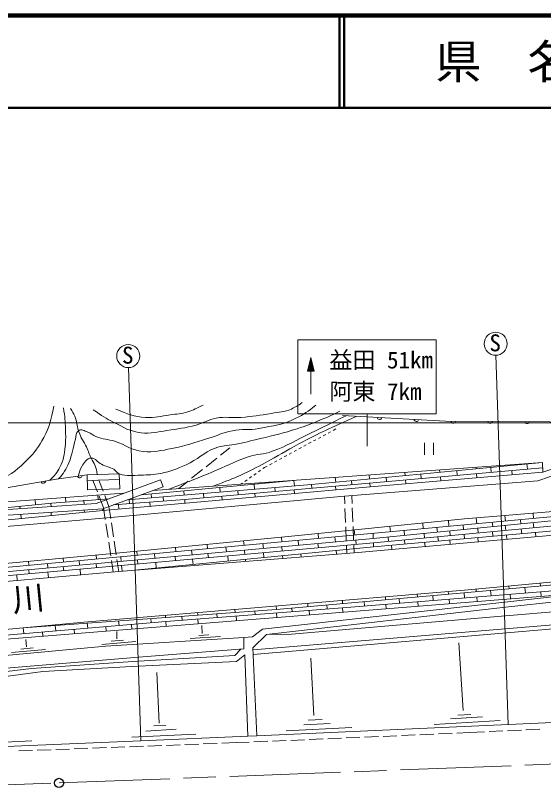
# Model space of a CAD drawing. Units: millimetres, scale not verified. Extents: x 40000 to 680000, y 20000 to 380000.
# Drawn here: x 262650 to 319862, y 296400 to 380000 of the extents above; entities that cross this region are included whole.
import ezdxf
from ezdxf.enums import TextEntityAlignment as Align

# ---------------------------------------------------------------- set-up
doc = ezdxf.new("R2010")
doc.units = ezdxf.units.MM
doc.header["$LTSCALE"] = 1000
doc.linetypes.add('CHAIN', pattern=[18.5, 12, -1.5, 3.5, -1.5])
for name, color, linetype, lineweight in [('M-BGD', 7, 'Continuous', 13), ('M-BMK', 2, 'CHAIN', 13), ('M-BMK-SRVR', 3, 'Continuous', 25), ('M-STR-HTXT', 7, 'Continuous', 13), ('M-STR-STRC', 7, 'Continuous', 13), ('M-TTL', 2, 'Continuous', 140), ('M-TTL-LINE', 7, 'Continuous', 50)]:
    doc.layers.add(name, color=color, linetype=linetype, lineweight=lineweight)
doc.layers.add('M-TTL-TXT', color=7, linetype='Continuous')
doc.styles.add('ＭＳ ゴシック', font='')
doc.styles.get('ＭＳ ゴシック').set_extended_font_data('MS Gothic')

msp = doc.modelspace()

# ---------------------------------------------------------------- linework, layer by layer
at = {"layer": 'M-BGD'}
for p, q in [((314679, 343208), (316022, 303218)), ((276248, 301443), (274900, 341871)), ((295997, 334495), (296261, 334637)), ((296525, 334780), (296789, 334923)), ((297053, 335065), (297348, 335224)), ((319770, 330541), (331973, 334688)), ((294413, 333640), (294677, 333782)), ((294941, 333925), (295205, 334067)), ((295469, 334210), (295733, 334352)), ((306979, 333708), (306979, 332408)), ((307954, 332408), (307954, 333708)), ((332192, 333951), (319232, 329624)), ((284859, 332391), (285861, 333195)), ((292829, 332784), (293093, 332927)), ((293357, 333069), (293621, 333212)), ((293885, 333354), (294149, 333497)), ((283300, 331139), (284469, 332078)), ((291246, 331929), (291510, 332071)), ((291774, 332214), (292038, 332357)), ((292302, 332499), (292565, 332642)), ((319755, 331598), (277544, 328567)), ((289459, 330935), (289631, 331057)), ((289631, 331057), (289926, 331216)), ((290190, 331359), (290454, 331501)), ((290718, 331644), (290982, 331786)), ((294732, 329230), (319755, 331598)), ((312555, 330917), (312540, 331080)), ((314192, 330532), (314144, 331067)), ((318114, 330879), (318065, 331438)), ((319770, 330541), (319755, 331598)), ((270409, 330253), (273893, 330361)), ((270459, 328633), (270409, 330253)), ((273943, 328741), (273893, 330361)), ((319763, 331024), (280994, 327595)), ((281740, 329886), (282910, 330826)), ((288479, 330241), (288724, 330415)), ((288969, 330588), (289214, 330761)), ((301019, 329825), (300979, 330250)), ((301092, 328951), (319770, 330541)), ((304865, 330189), (304833, 330527)), ((306593, 329859), (306549, 330348)), ((308615, 330544), (308591, 330797)), ((310517, 330207), (310472, 330720)), ((312618, 329932), (312579, 330389)), ((316460, 330259), (316420, 330729)), ((270428, 329645), (273912, 329753)), ((271532, 328402), (271052, 329664)), ((271412, 327154), (278347, 329718)), ((272141, 328489), (271686, 329684)), ((276293, 328111), (292813, 329664)), ((278347, 329718), (278667, 328978)), ((280349, 328769), (281351, 329573)), ((287500, 329548), (287745, 329721)), ((287990, 329895), (288235, 330068)), ((292813, 329664), (292870, 329073)), ((297344, 329477), (297296, 329986)), ((319232, 329624), (298286, 327966)), ((299040, 329638), (299082, 329195)), ((302802, 329994), (302846, 329528)), ((304891, 329709), (304929, 329277)), ((308727, 329601), (308689, 330045)), ((270459, 328633), (273943, 328741)), ((278667, 328978), (272108, 326583)), ((272115, 326389), (301092, 328951)), ((274739, 327543), (294732, 329230)), ((284839, 328395), (284796, 328910)), ((286724, 328554), (286762, 328105)), ((287083, 329252), (287255, 329375)), ((288559, 328709), (288513, 329260)), ((290746, 328894), (290782, 328461)), ((292854, 328644), (292891, 328226)), ((294732, 329230), (294743, 328811)), ((297325, 329040), (297362, 328621)), ((301055, 329370), (301092, 328951)), ((246571, 326190), (274366, 328278)), ((268060, 327804), (268097, 327301)), ((271569, 328068), (271606, 327575)), ((272190, 326672), (271710, 327935)), ((272774, 326826), (272319, 328021)), ((298286, 327966), (272977, 325645)), ((277383, 327766), (277346, 328210)), ((278686, 327416), (278651, 327873)), ((280930, 328066), (280890, 328543)), ((283050, 327777), (283014, 328241)), ((285006, 327950), (285043, 327532)), ((288587, 328267), (288624, 327849)), ((298286, 327966), (298322, 327110)), ((299088, 328029), (299123, 327173)), ((254068, 325963), (266595, 327184)), ((271412, 327154), (254068, 325963)), ((264783, 327558), (264824, 327012)), ((266489, 327174), (266524, 326819)), ((266595, 327184), (272802, 327668)), ((270062, 327522), (270107, 327065)), ((280994, 327595), (273234, 326994)), ((273804, 327038), (273842, 326542)), ((274996, 327130), (274963, 327562)), ((277222, 327303), (277257, 326844)), ((280994, 327595), (281013, 327176)), ((237464, 317994), (324566, 326071)), ((258282, 325041), (272115, 326389)), ((272108, 326583), (258847, 325711)), ((263126, 326846), (263151, 326587)), ((266512, 326215), (266537, 325845)), ((270102, 326451), (270118, 326195)), ((272115, 326389), (272108, 326583)), ((272378, 325438), (272190, 326672)), ((272970, 325541), (272774, 326826)), ((298342, 326610), (298405, 325112)), ((299144, 326674), (299206, 325175)), ((311295, 325487), (324537, 326577)), ((318785, 325535), (318732, 326099)), ((223011, 321363), (272977, 325645)), ((263248, 326000), (263279, 325528)), ((291466, 323513), (311295, 325487)), ((301408, 323357), (324588, 325685)), ((309613, 324684), (309555, 325313)), ((312628, 324964), (312570, 325592)), ((315736, 325252), (315680, 325848)), ((317359, 325403), (317400, 324963)), ((272680, 323460), (272454, 324943)), ((273271, 323564), (273045, 325047)), ((298425, 324612), (298487, 323113)), ((299227, 324675), (299289, 323177)), ((301439, 322890), (324623, 325068)), ((324655, 324514), (301439, 322478)), ((303273, 324097), (303219, 324682)), ((306830, 324426), (306774, 325037)), ((308315, 324564), (308362, 324056)), ((311148, 324827), (311193, 324340)), ((312733, 324495), (312788, 323956)), ((314308, 325120), (314351, 324657)), ((315719, 324795), (315775, 324237)), ((317444, 324394), (317491, 323885)), ((318749, 325099), (318806, 324522)), ((295495, 323375), (295445, 323909)), ((297256, 323539), (297308, 322987)), ((324218, 324024), (299345, 321821)), ((299410, 323738), (299358, 324298)), ((301388, 323922), (301408, 323357)), ((304753, 324234), (304802, 323698)), ((306959, 323386), (306912, 323910)), ((308423, 323546), (308466, 323094)), ((309693, 324189), (309745, 323670)), ((311257, 323812), (311301, 323343)), ((314322, 324100), (314368, 323612)), ((315855, 323742), (315895, 323287)), ((318979, 324016), (319019, 323564)), ((237373, 317134), (301439, 322890)), ((301408, 323357), (237491, 317586)), ((272981, 321483), (272755, 322966)), ((272843, 321718), (291466, 323513)), ((273572, 321587), (273346, 323069)), ((283468, 322260), (283424, 322738)), ((287412, 322626), (287366, 323118)), ((289456, 322815), (289505, 322283)), ((291513, 323006), (291466, 323513)), ((293264, 323168), (293315, 322627)), ((295422, 322817), (295464, 322353)), ((299555, 322721), (299514, 323186)), ((301439, 322478), (301439, 322890)), ((303062, 323036), (303019, 323519)), ((304802, 323206), (304842, 322776)), ((306978, 322964), (307018, 322501)), ((309708, 323203), (309748, 322743)), ((312754, 323470), (312794, 323012)), ((301439, 322478), (275565, 319943)), ((275839, 321552), (275803, 322003)), ((280040, 321942), (279997, 322408)), ((281779, 321585), (281732, 322099)), ((285499, 321921), (285452, 322444)), ((287514, 321639), (287472, 322099)), ((291515, 322464), (291557, 322002)), ((297397, 322082), (297438, 321671)), ((298508, 322614), (298543, 321758)), ((299309, 322677), (299345, 321821)), ((303381, 322648), (303422, 322182)), ((236124, 318324), (272843, 321718)), ((267854, 320812), (267814, 321253)), ((271446, 321145), (271405, 321585)), ((273843, 319807), (273647, 321092)), ((299345, 321821), (273843, 319807)), ((274101, 320892), (274056, 321387)), ((275887, 321053), (275923, 320598)), ((277767, 321223), (277722, 321727)), ((279997, 320964), (279956, 321420)), ((281838, 321129), (281889, 320563)), ((283549, 321283), (283508, 321741)), ((285658, 321472), (285706, 320937)), ((287563, 321119), (287585, 320893)), ((289528, 321820), (289573, 321316)), ((291577, 321512), (291607, 321210)), ((293561, 321706), (293594, 321367)), ((264108, 320465), (264067, 320907)), ((266160, 320175), (266117, 320651)), ((267877, 319875), (267836, 320326)), ((269598, 320485), (269554, 320970)), ((271445, 320195), (271404, 320648)), ((273244, 319754), (273056, 320989)), ((274154, 320439), (274198, 319835)), ((277858, 320771), (277912, 320173)), ((273843, 319807), (236184, 316470)), ((262784, 319417), (262837, 318832)), ((264126, 319538), (264086, 319987)), ((266167, 319721), (266220, 319132)), ((269647, 320034), (269701, 319440)), ((325738, 318782), (290916, 315681)), ((325632, 319100), (311305, 317761)), ((319523, 318229), (319496, 318527)), ((311305, 317761), (270073, 314305)), ((298089, 315862), (325605, 318096)), ((312572, 317610), (312549, 317877)), ((314116, 317747), (314168, 317167)), ((316137, 317927), (316112, 318210)), ((317838, 318079), (317892, 317470)), ((282860, 314178), (325385, 317543)), ((302751, 316735), (302723, 317041)), ((304270, 316364), (304230, 316867)), ((306212, 317043), (306186, 317332)), ((307899, 316659), (307856, 317190)), ((309549, 317340), (309525, 317611)), ((311305, 316935), (311260, 317493)), ((312642, 317044), (312683, 316538)), ((315675, 316481), (325385, 317543)), ((325615, 317024), (315744, 315935)), ((316230, 317335), (316272, 316822)), ((319563, 317605), (319605, 317086)), ((289399, 313534), (315675, 316481)), ((290916, 315681), (290902, 316051)), ((294341, 315986), (294309, 316336)), ((296425, 315734), (296391, 316168)), ((298096, 316320), (298067, 316651)), ((300470, 316056), (300432, 316528)), ((302770, 316242), (302810, 315757)), ((306247, 316524), (306287, 316032)), ((309633, 316799), (309674, 316300)), ((290916, 315681), (263501, 313688)), ((278958, 314390), (298089, 315862)), ((282399, 315062), (282379, 315337)), ((284503, 314817), (284469, 315212)), ((286437, 315355), (286413, 315675)), ((288592, 315512), (288619, 315134)), ((289858, 312961), (315744, 315935)), ((290946, 315313), (290984, 314821)), ((292606, 315831), (292634, 315443)), ((294474, 315584), (294512, 315100)), ((298089, 315862), (298114, 315385)), ((315744, 314983), (325898, 315833)), ((260036, 312773), (278958, 314390)), ((273869, 313955), (273828, 314439)), ((277369, 314254), (277331, 314693)), ((278914, 314809), (278897, 315045)), ((278958, 314390), (278986, 313864)), ((280699, 314524), (280664, 314936)), ((282394, 314655), (282433, 314143)), ((286554, 314975), (286593, 314473)), ((326476, 314468), (288391, 311314)), ((315744, 314983), (292541, 313013)), ((270073, 314305), (201144, 307834)), ((282860, 314178), (254498, 311876)), ((263501, 313688), (263573, 313075)), ((267016, 313369), (266967, 313940)), ((269022, 313541), (269063, 313058)), ((270476, 313665), (270431, 314192)), ((272425, 313832), (272468, 313335)), ((275233, 314072), (275276, 313563)), ((282887, 313070), (282852, 313930)), ((288341, 312704), (289399, 313534)), ((288413, 310795), (326559, 314062)), ((265584, 313247), (265624, 312779)), ((273627, 312493), (273618, 313306)), ((281584, 312548), (284872, 312760)), ((282515, 312858), (283596, 312920)), ((287375, 312662), (288341, 312704)), ((288382, 311518), (289858, 312961)), ((292541, 313013), (289858, 312961)), ((263843, 311651), (263763, 312422)), ((272018, 311882), (275700, 312201)), ((272413, 311692), (287375, 312662)), ((273028, 312241), (274344, 312374)), ((287375, 312662), (287407, 311413)), ((311149, 304752), (310671, 312074)), ((251463, 309808), (272413, 311692)), ((262235, 311040), (265917, 311359)), ((263245, 311399), (264561, 311531)), ((287407, 311413), (275534, 310475)), ((287064, 311386), (286425, 310703)), ((288787, 302006), (288382, 311518)), ((260496, 309228), (275534, 310475)), ((286425, 310703), (275371, 310035)), ((286588, 310051), (287500, 310768)), ((287500, 310768), (287832, 301970)), ((294971, 304197), (294665, 310418)), ((264389, 309288), (275371, 310035)), ((275225, 309514), (265625, 308979)), ((275225, 309514), (286588, 310051)), ((265625, 308979), (228357, 303828)), ((256533, 308351), (264389, 309288)), ((278236, 303370), (277956, 308873)), ((310578, 304233), (312000, 304326)), ((294353, 303699), (295888, 303759)), ((307999, 303223), (315177, 303649)), ((309767, 303835), (313263, 304047)), ((276780, 302492), (280070, 302712)), ((277657, 303071), (278933, 303131)), ((320851, 303433), (288787, 302006)), ((291960, 302542), (299078, 302901)), ((293874, 303200), (296745, 303320)), ((317957, 302656), (319455, 302731)), ((275245, 301874), (282183, 302193)), ((287832, 301970), (276248, 301443)), ((287832, 301970), (288787, 302006)), ((298473, 301773), (299971, 301837)), ((300471, 301859), (301970, 301924)), ((302469, 301945), (303968, 302010)), ((304467, 302032), (305966, 302096)), ((306465, 302118), (307964, 302183)), ((308463, 302204), (309962, 302269)), ((310462, 302291), (311795, 302348)), ((311795, 302348), (313463, 302431)), ((313962, 302456), (315460, 302531)), ((315959, 302556), (317458, 302631)), ((276248, 301443), (250796, 300396)), ((257485, 301132), (264424, 301451)), ((279003, 300971), (280502, 301028)), ((281001, 301047), (282500, 301104)), ((283000, 301123), (284499, 301180)), ((284998, 301199), (286649, 301262)), ((286649, 301262), (287983, 301319)), ((288482, 301341), (289981, 301406)), ((290480, 301427), (291979, 301492)), ((292478, 301513), (293977, 301578)), ((294477, 301600), (295975, 301665)), ((296475, 301686), (297973, 301751)), ((263014, 300363), (264513, 300420)), ((265013, 300439), (266512, 300496)), ((267011, 300515), (268510, 300572)), ((269010, 300591), (270509, 300648)), ((271009, 300667), (272507, 300724)), ((273007, 300743), (274506, 300800)), ((275006, 300819), (276505, 300876)), ((277004, 300895), (278503, 300952))]:
    msp.add_line(p, q, dxfattribs=at)
for points in [[(298091, 336680), (309233, 336056), (326191, 335966), (329032, 338598)], [(245962, 326138), (267089, 329789), (270409, 330253)]]:
    msp.add_lwpolyline(points, dxfattribs=at)
for centre in [(314673, 344458), (274875, 343121)]:
    msp.add_circle(centre, 1250, dxfattribs=at)
for centre, start, end in [((302088, 336513), 189.47122, 344.11045), ((306081, 336289), 189.47122, 344.11045), ((310074, 336107), 192.37723, 347.01647), ((314073, 336086), 192.37723, 347.01647), ((318073, 336065), 192.37723, 347.01647), ((265660, 329599), 202.4834, 357.12264), ((269616, 330199), 200.63589, 355.27512)]:
    msp.add_arc(centre, 256, start, end, dxfattribs=at)
for points, knots in [([(295184, 337796), (294297, 337075), (293927, 336843), (293035, 336380), (291587, 335628), (290608, 335585), (289006, 335281), (287905, 335072), (287247, 335255), (286148, 335037), (285068, 334823), (284517, 334498), (283462, 334182), (281964, 333733), (281138, 333413), (279604, 333108), (278400, 332869), (277702, 332695), (276478, 332790), (275215, 332889), (274635, 333510), (273426, 333889), (272638, 334136), (272138, 334087), (271374, 334402), (271011, 334552), (270872, 334779), (270495, 334890), (270107, 335005), (269777, 335301), (269470, 335037), (269179, 334787), (269263, 334476), (269152, 334109), (268853, 333114), (268807, 332518), (268444, 331545), (268304, 331169), (268175, 330977), (267956, 330641), (267734, 330301), (267632, 330184), (267316, 329820)], [0, 0, 0, 0, 1, 1, 1, 2, 2, 2, 3, 3, 3, 4, 4, 4, 5, 5, 5, 6, 6, 6, 7, 7, 7, 8, 8, 8, 9, 9, 9, 10, 10, 10, 11, 11, 11, 12, 12, 12, 13, 13, 13, 14, 14, 14, 14]), ([(271081, 337308), (272065, 336618), (272396, 336404), (273304, 335940), (274403, 335379), (275032, 334959), (276258, 334817), (277352, 334691), (277977, 334906), (279067, 335061), (280306, 335238), (281009, 335318), (282217, 335647), (283084, 335884), (283507, 336238), (284390, 336404), (285422, 336599), (286030, 336390), (287076, 336478), (288371, 336586), (289092, 336699), (290373, 336917), (291229, 337063), (291762, 337010), (292546, 337381), (293023, 337607), (293225, 337724), (293694, 338089)], [0, 0, 0, 0, 1, 1, 1, 2, 2, 2, 3, 3, 3, 4, 4, 4, 5, 5, 5, 6, 6, 6, 7, 7, 7, 8, 8, 8, 9, 9, 9, 9]), ([(273523, 337381), (274877, 336824), (275441, 336546), (276747, 336478), (277790, 336423), (278373, 336605), (279409, 336746), (280158, 336848), (280592, 336862), (281313, 337088), (281990, 337300), (282247, 337432), (282974, 337821)], [0, 0, 0, 0, 1, 1, 1, 2, 2, 2, 3, 3, 3, 4, 4, 4, 4]), ([(266796, 337701), (266472, 336147), (266379, 335515), (265709, 334286), (265165, 333288), (264790, 332743), (263983, 331942), (262942, 330907), (262287, 330303), (260923, 329760), (259403, 329155), (258413, 329281), (256788, 329093), (255314, 328922), (254478, 328833), (252995, 328881), (250894, 328949), (249715, 329172), (247671, 329663), (246167, 330023), (245437, 330576), (243992, 331128), (241708, 331999), (240427, 332487), (238115, 333281), (235350, 334230), (234418, 334495), (230972, 335515)], [0, 0, 0, 0, 1, 1, 1, 2, 2, 2, 3, 3, 3, 4, 4, 4, 5, 5, 5, 6, 6, 6, 7, 7, 7, 8, 8, 8, 9, 9, 9, 9]), ([(267858, 337528), (268003, 336443), (268056, 336118), (268078, 335208), (268095, 334473), (268116, 334057), (268029, 333328), (267921, 332429), (267895, 331878), (267467, 331081), (267137, 330466), (266923, 330213), (266377, 329666)], [0, 0, 0, 0, 1, 1, 1, 2, 2, 2, 3, 3, 3, 4, 4, 4, 4]), ([(271498, 330287), (271435, 330729), (271414, 330890), (271277, 331252), (271147, 331595), (270997, 331752), (270837, 332082), (270581, 332613), (270516, 332947), (270251, 333474), (270088, 333799), (269949, 333955), (269787, 334280), (269644, 334567), (269575, 334734), (269470, 335037), (269263, 335631), (269333, 336024), (269079, 336600), (268925, 336947), (268855, 337086), (268615, 337454)], [0, 0, 0, 0, 1, 1, 1, 2, 2, 2, 3, 3, 3, 4, 4, 4, 5, 5, 5, 6, 6, 6, 7, 7, 7, 7]), ([(269457, 330120), (269588, 330598), (269620, 330782), (269836, 331154), (269977, 331397), (270046, 331549), (270251, 331740), (270445, 331921), (270572, 332084), (270837, 332082), (271359, 332079), (271518, 331631), (271985, 331398), (272483, 331150), (272817, 331130), (273304, 330861), (273568, 330715), (273606, 330456), (273893, 330361), (274762, 330072), (275319, 330190), (276234, 330226), (277086, 330260), (277572, 330250), (278407, 330422), (279512, 330649), (280117, 330879), (281142, 331350), (282432, 331941), (282976, 332629), (284293, 333157), (285058, 333463), (285560, 333379), (286368, 333547), (287469, 333776), (288084, 333916), (289176, 334182), (290750, 334566), (291641, 334755), (293181, 335257), (295034, 335860), (295670, 336169), (297802, 337136)], [0, 0, 0, 0, 1, 1, 1, 2, 2, 2, 3, 3, 3, 4, 4, 4, 5, 5, 5, 6, 6, 6, 7, 7, 7, 8, 8, 8, 9, 9, 9, 10, 10, 10, 11, 11, 11, 12, 12, 12, 13, 13, 13, 14, 14, 14, 14]), ([(279259, 328691), (281492, 329556), (282071, 329778), (283859, 330512), (285428, 331156), (286252, 331662), (287860, 332200), (288856, 332534), (289493, 332449), (290479, 332812), (292161, 333431), (293010, 334001), (294626, 334779), (296135, 335505), (296611, 335739), (298480, 336658)], [0, 0, 0, 0, 1, 1, 1, 2, 2, 2, 3, 3, 3, 4, 4, 4, 5, 5, 5, 5]), ([(299637, 336594), (296602, 335240), (295738, 334893), (293337, 333609), (291901, 332842), (291143, 332328), (289708, 331562), (287828, 330559), (286745, 330034), (284750, 329289), (284477, 329187), (284385, 329147), (284048, 329034)], [0, 0, 0, 0, 1, 1, 1, 2, 2, 2, 3, 3, 3, 4, 4, 4, 4])]:
    msp.add_open_spline(points, degree=3, knots=knots, dxfattribs=at)
at = {"layer": 'M-BMK'}
for p, q in [((267376, 296900), (366150, 300668)), ((254484, 296408), (267376, 296900))]:
    msp.add_line(p, q, dxfattribs=at)
at = {"layer": 'M-BMK-SRVR'}
msp.add_circle((267376, 296900), 500, dxfattribs=at)
at = {"layer": 'M-STR-HTXT'}
msp.add_line((174835, 335878), (358570, 335878), dxfattribs=at)
at = {"layer": 'M-STR-STRC'}
for p, q in [((293242, 344861), (308242, 344861)), ((293242, 344861), (293242, 336861)), ((308242, 344861), (308242, 336861)), ((294648, 342977), (294273, 341477)), ((294648, 342977), (295023, 341477)), ((294648, 342977), (294648, 341477)), ((294423, 341477), (294423, 342077)), ((294498, 342377), (294498, 341477)), ((294573, 341477), (294573, 342677)), ((294723, 341477), (294723, 342677)), ((294798, 342377), (294798, 341477)), ((294873, 341477), (294873, 342077)), ((294273, 341477), (295023, 341477)), ((294348, 341777), (294348, 341477)), ((294648, 341477), (294648, 338977)), ((294948, 341777), (294948, 341477)), ((308242, 336861), (293242, 336861)), ((300742, 336861), (300742, 333361))]:
    msp.add_line(p, q, dxfattribs=at)
at = {"layer": 'M-TTL'}
msp.add_line((680000, 380000), (40000, 380000), dxfattribs=at)
at = {"layer": 'M-TTL-LINE'}
for p, q in [((297750, 380000), (297750, 370000)), ((298250, 380000), (298250, 370000)), ((40000, 370000), (680000, 370000))]:
    msp.add_line(p, q, dxfattribs=at)

# ---------------------------------------------------------------- texts
at = {"layer": 'M-BGD', "style": 'ＭＳ ゴシック'}
for p in [(313994, 343084), (274196, 341747)]:
    msp.add_text('S', height=1833, dxfattribs=at).set_placement(p, align=Align.BOTTOM_LEFT)
msp.add_text('大\u3000\u3000藤\u3000\u3000川', height=2566, rotation=5.602, dxfattribs=at).set_placement((241587, 312613), align=Align.BOTTOM_LEFT)
at = {"layer": 'M-STR-STRC', "style": 'ＭＳ ゴシック'}
for s, p in [('益田 51km', (296657, 341226)), ('阿東 7km', (296657, 337817))]:
    msp.add_text(s, height=1833, dxfattribs=at).set_placement(p, align=Align.BOTTOM_LEFT)
at = {"layer": 'M-TTL-TXT', "style": 'ＭＳ ゴシック'}
msp.add_text('県\u3000名', height=3666, dxfattribs=at).set_placement((315625, 375000), align=Align.MIDDLE_CENTER)

doc.saveas('drawing.dxf')
